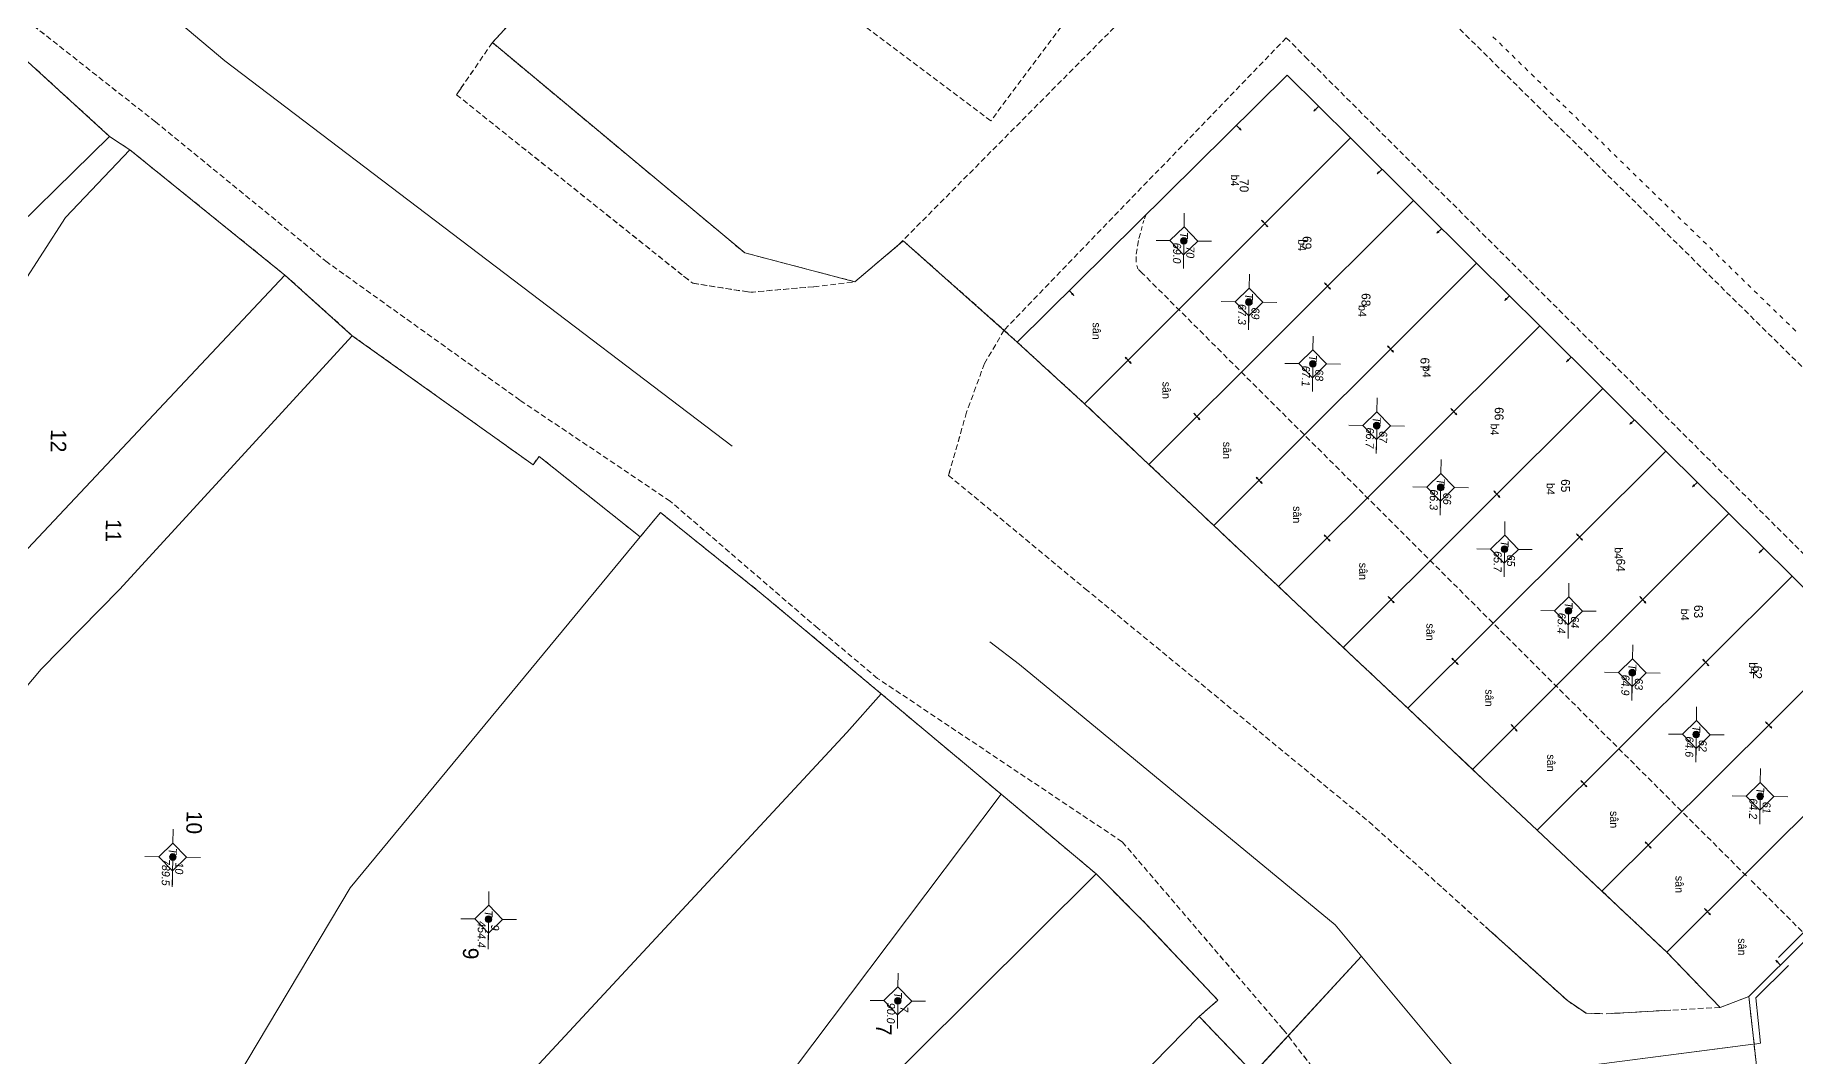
# Model space of a CAD drawing. Extents: x 601689 to 602595, y 1189742 to 1190763.
# Drawn here: x 602127.7 to 602206.9, y 1190110.6 to 1190156.6 of the extents above; entities that cross this region are included whole.
import ezdxf
from ezdxf.enums import TextEntityAlignment as Align

# ---------------------------------------------------------------- set-up
doc = ezdxf.new("R2010")
doc.units = 0
doc.header["$MEASUREMENT"] = 0
doc.linetypes.add('HIDDEN', pattern=[0.375, 0.25, -0.125])
for name, color, linetype in [('10', 250, 'Continuous'), ('11', 7, 'Continuous'), ('13', 7, 'Continuous'), ('14', 7, 'Continuous'), ('15', 7, 'Continuous'), ('16', 7, 'Continuous'), ('22', 7, 'Continuous'), ('25', 7, 'Continuous'), ('53', 7, 'Continuous'), ('57', 7, 'Continuous')]:
    doc.layers.add(name, color=color, linetype=linetype)
doc.styles.add('TXT', font='vnshx.shx')

# ---------------------------------------------------------------- blocks, each defined once
blk = doc.blocks.new('NH3')
at = {"layer": '16', "color": 7, "linetype": 'Continuous', "lineweight": 0}
for p, q in [((-0.199, -0.002), (-0.113, 0.021)), ((0.197, -0.012), (0.107, 0.015)), ((-0.199, -0.002), (0.197, -0.012)), ((-0.199, -0.002), (-0.116, -0.035)), ((0.197, -0.012), (0.104, -0.027))]:
    blk.add_line(p, q, dxfattribs=at)
blk = doc.blocks.new('NH3R')
at = {"layer": '16', "color": 7, "linetype": 'Continuous', "lineweight": 0}
for p, q in [((0, 0), (0.297, -0.005)), ((0.297, -0.005), (0.186, 0.031)), ((0.297, -0.005), (0.189, -0.033))]:
    blk.add_line(p, q, dxfattribs=at)
blk = doc.blocks.new('*M837837837837')
at = {"layer": '13', "color": 3, "linetype": 'Continuous', "lineweight": 0}
blk.add_line((602716.802, 1189872.356), (602717.822, 1189872.356), dxfattribs=at)
at = {"layer": '13', "color": 3, "linetype": 'Continuous', "lineweight": 0, "style": 'TXT', "oblique": 7.60551}
for s, p in [('61', (602716.952, 1189872.656)), ('64.2', (602716.802, 1189872.056))]:
    blk.add_text(s, height=0.36, dxfattribs=at).set_placement(p, align=Align.MIDDLE_LEFT)
blk.add_text('T', height=0.36, dxfattribs=at).set_placement((602716.605, 1189872.356), align=Align.MIDDLE_RIGHT)
blk = doc.blocks.new('*M840840840840')
at = {"layer": '13', "color": 3, "linetype": 'Continuous', "lineweight": 0}
blk.add_line((602714.058, 1189869.444), (602715.078, 1189869.444), dxfattribs=at)
at = {"layer": '13', "color": 3, "linetype": 'Continuous', "lineweight": 0, "style": 'TXT', "oblique": 7.60551}
for s, p in [('62', (602714.208, 1189869.744)), ('64.6', (602714.058, 1189869.144))]:
    blk.add_text(s, height=0.36, dxfattribs=at).set_placement(p, align=Align.MIDDLE_LEFT)
blk.add_text('T', height=0.36, dxfattribs=at).set_placement((602713.861, 1189869.444), align=Align.MIDDLE_RIGHT)
blk = doc.blocks.new('*M844844844844')
at = {"layer": '13', "color": 3, "linetype": 'Continuous', "lineweight": 0}
blk.add_line((602711.32, 1189866.527), (602712.34, 1189866.527), dxfattribs=at)
at = {"layer": '13', "color": 3, "linetype": 'Continuous', "lineweight": 0, "style": 'TXT', "oblique": 7.60551}
blk.add_text('T', height=0.36, dxfattribs=at).set_placement((602711.123, 1189866.527), align=Align.MIDDLE_RIGHT)
for s, p in [('63', (602711.47, 1189866.827)), ('64.9', (602711.32, 1189866.227))]:
    blk.add_text(s, height=0.36, dxfattribs=at).set_placement(p, align=Align.MIDDLE_LEFT)
blk = doc.blocks.new('*M850850850850')
at = {"layer": '13', "color": 3, "linetype": 'Continuous', "lineweight": 0}
blk.add_line((602708.578, 1189863.615), (602709.598, 1189863.615), dxfattribs=at)
at = {"layer": '13', "color": 3, "linetype": 'Continuous', "lineweight": 0, "style": 'TXT', "oblique": 7.60551}
for s, p in [('64', (602708.728, 1189863.915)), ('65.4', (602708.578, 1189863.315))]:
    blk.add_text(s, height=0.36, dxfattribs=at).set_placement(p, align=Align.MIDDLE_LEFT)
blk.add_text('T', height=0.36, dxfattribs=at).set_placement((602708.381, 1189863.615), align=Align.MIDDLE_RIGHT)
blk = doc.blocks.new('*M855855855855')
at = {"layer": '13', "color": 3, "linetype": 'Continuous', "lineweight": 0}
blk.add_line((602705.844, 1189860.697), (602706.864, 1189860.697), dxfattribs=at)
at = {"layer": '13', "color": 3, "linetype": 'Continuous', "lineweight": 0, "style": 'TXT', "oblique": 7.60551}
for s, p in [('65', (602705.994, 1189860.997)), ('65.7', (602705.844, 1189860.397))]:
    blk.add_text(s, height=0.36, dxfattribs=at).set_placement(p, align=Align.MIDDLE_LEFT)
blk.add_text('T', height=0.36, dxfattribs=at).set_placement((602705.647, 1189860.697), align=Align.MIDDLE_RIGHT)
blk = doc.blocks.new('*M859859859859')
at = {"layer": '13', "color": 3, "linetype": 'Continuous', "lineweight": 0}
blk.add_line((602703.103, 1189857.785), (602704.123, 1189857.785), dxfattribs=at)
at = {"layer": '13', "color": 3, "linetype": 'Continuous', "lineweight": 0, "style": 'TXT', "oblique": 7.60551}
blk.add_text('T', height=0.36, dxfattribs=at).set_placement((602702.906, 1189857.785), align=Align.MIDDLE_RIGHT)
for s, p in [('66', (602703.253, 1189858.085)), ('66.3', (602703.103, 1189857.485))]:
    blk.add_text(s, height=0.36, dxfattribs=at).set_placement(p, align=Align.MIDDLE_LEFT)
blk = doc.blocks.new('*M862862862862')
at = {"layer": '13', "color": 3, "linetype": 'Continuous', "lineweight": 0}
blk.add_line((602700.364, 1189854.868), (602701.384, 1189854.868), dxfattribs=at)
at = {"layer": '13', "color": 3, "linetype": 'Continuous', "lineweight": 0, "style": 'TXT', "oblique": 7.60551}
blk.add_text('T', height=0.36, dxfattribs=at).set_placement((602700.167, 1189854.868), align=Align.MIDDLE_RIGHT)
for s, p in [('66.7', (602700.364, 1189854.568)), ('67', (602700.514, 1189855.168))]:
    blk.add_text(s, height=0.36, dxfattribs=at).set_placement(p, align=Align.MIDDLE_LEFT)
blk = doc.blocks.new('*M866866866866')
at = {"layer": '13', "color": 3, "linetype": 'Continuous', "lineweight": 0}
blk.add_line((602697.623, 1189851.951), (602698.643, 1189851.951), dxfattribs=at)
at = {"layer": '13', "color": 3, "linetype": 'Continuous', "lineweight": 0, "style": 'TXT', "oblique": 7.60551}
for s, p in [('68', (602697.773, 1189852.251)), ('67.1', (602697.623, 1189851.651))]:
    blk.add_text(s, height=0.36, dxfattribs=at).set_placement(p, align=Align.MIDDLE_LEFT)
blk.add_text('T', height=0.36, dxfattribs=at).set_placement((602697.426, 1189851.951), align=Align.MIDDLE_RIGHT)
blk = doc.blocks.new('*M871871871871')
at = {"layer": '13', "color": 3, "linetype": 'Continuous', "lineweight": 0}
blk.add_line((602694.886, 1189849.039), (602695.906, 1189849.039), dxfattribs=at)
at = {"layer": '13', "color": 3, "linetype": 'Continuous', "lineweight": 0, "style": 'TXT', "oblique": 7.60551}
blk.add_text('T', height=0.36, dxfattribs=at).set_placement((602694.689, 1189849.039), align=Align.MIDDLE_RIGHT)
for s, p in [('69', (602695.036, 1189849.339)), ('67.3', (602694.886, 1189848.739))]:
    blk.add_text(s, height=0.36, dxfattribs=at).set_placement(p, align=Align.MIDDLE_LEFT)
blk = doc.blocks.new('*M875875875875')
at = {"layer": '13', "color": 3, "linetype": 'Continuous', "lineweight": 0}
blk.add_line((602692.171, 1189846.072), (602693.191, 1189846.072), dxfattribs=at)
at = {"layer": '13', "color": 3, "linetype": 'Continuous', "lineweight": 0, "style": 'TXT', "oblique": 7.60551}
blk.add_text('T', height=0.36, dxfattribs=at).set_placement((602691.974, 1189846.072), align=Align.MIDDLE_RIGHT)
for s, p in [('69.0', (602692.171, 1189845.772)), ('70', (602692.321, 1189846.372))]:
    blk.add_text(s, height=0.36, dxfattribs=at).set_placement(p, align=Align.MIDDLE_LEFT)
blk = doc.blocks.new('CENTRD')
at = {"layer": '11', "linetype": 'Continuous', "lineweight": 0}
h = blk.add_hatch(color=2, dxfattribs=at)
edge = h.paths.add_edge_path()
edge.add_arc((0, 0), 0.15, 0, 360)
at = {"layer": '11', "color": 2, "linetype": 'Continuous', "lineweight": 0}
for p, q in [((0, 1.25), (0, 0.625)), ((-0.625, 0), (-1.25, 0)), ((0, 0.625), (-0.625, 0)), ((-0.625, 0), (0, -0.625)), ((0.625, 0), (0, 0.625)), ((0, -0.625), (0.625, 0)), ((1.25, 0), (0.625, 0)), ((0, -0.625), (0, -1.25))]:
    blk.add_line(p, q, dxfattribs=at)
blk.add_circle((0, 0), 0.15, dxfattribs=at)
blk = doc.blocks.new('*M1851185118511851')
at = {"layer": '13', "color": 3, "linetype": 'Continuous', "lineweight": 0}
blk.add_line((602726.57, 1189833.701), (602727.59, 1189833.701), dxfattribs=at)
at = {"layer": '13', "color": 3, "linetype": 'Continuous', "lineweight": 0, "style": 'TXT', "oblique": 7.60551}
for s, p in [('7', (602726.72, 1189834.001)), ('90.0', (602726.57, 1189833.401))]:
    blk.add_text(s, height=0.36, dxfattribs=at).set_placement(p, align=Align.MIDDLE_LEFT)
blk.add_text('T', height=0.36, dxfattribs=at).set_placement((602726.373, 1189833.701), align=Align.MIDDLE_RIGHT)
blk = doc.blocks.new('*M1855185518551855')
at = {"layer": '13', "color": 3, "linetype": 'Continuous', "lineweight": 0}
blk.add_line((602723.161, 1189815.24), (602724.436, 1189815.24), dxfattribs=at)
at = {"layer": '13', "color": 3, "linetype": 'Continuous', "lineweight": 0, "style": 'TXT', "oblique": 7.60551}
blk.add_text('T', height=0.36, dxfattribs=at).set_placement((602722.964, 1189815.24), align=Align.MIDDLE_RIGHT)
for s, p in [('454.4', (602723.161, 1189814.94)), ('9', (602723.311, 1189815.54))]:
    blk.add_text(s, height=0.36, dxfattribs=at).set_placement(p, align=Align.MIDDLE_LEFT)
blk = doc.blocks.new('*M1856185618561856')
at = {"layer": '13', "color": 3, "linetype": 'Continuous', "lineweight": 0}
blk.add_line((602720.567, 1189800.992), (602721.842, 1189800.992), dxfattribs=at)
at = {"layer": '13', "color": 3, "linetype": 'Continuous', "lineweight": 0, "style": 'TXT', "oblique": 7.60551}
blk.add_text('T', height=0.36, dxfattribs=at).set_placement((602720.37, 1189800.992), align=Align.MIDDLE_RIGHT)
for s, p in [('789.5', (602720.567, 1189800.692)), ('10', (602720.717, 1189801.292))]:
    blk.add_text(s, height=0.36, dxfattribs=at).set_placement(p, align=Align.MIDDLE_LEFT)

msp = doc.modelspace()

# ---------------------------------------------------------------- linework, layer by layer
at = {"layer": '10', "color": 7, "linetype": 'Continuous', "lineweight": 0}
for p, q in [((602131.016, 1190152.056), (602131.927, 1190151.454)), ((602186.838, 1190151.991), (602174.873, 1190140.024)), ((602186.838, 1190151.991), (602189.669, 1190149.171)), ((602131.927, 1190151.454), (602138.901, 1190145.818)), ((602189.669, 1190149.171), (602177.775, 1190137.284)), ((602189.669, 1190149.171), (602192.51, 1190146.353)), ((602192.51, 1190146.353), (602180.688, 1190134.544)), ((602192.51, 1190146.353), (602195.352, 1190143.533)), ((602138.901, 1190145.818), (602141.934, 1190143.086)), ((602195.352, 1190143.533), (602183.6, 1190131.794)), ((602195.352, 1190143.533), (602198.193, 1190140.715)), ((602171.851, 1190142.795), (602174.873, 1190140.024)), ((602198.193, 1190140.715), (602186.513, 1190129.054)), ((602198.193, 1190140.715), (602201.025, 1190137.895)), ((602177.775, 1190137.284), (602174.873, 1190140.024)), ((602201.025, 1190137.895), (602189.426, 1190126.313)), ((602201.025, 1190137.895), (602203.867, 1190135.077)), ((602180.688, 1190134.544), (602177.775, 1190137.284)), ((602203.867, 1190135.077), (602192.328, 1190123.564)), ((602203.867, 1190135.077), (602206.708, 1190132.257)), ((602183.6, 1190131.794), (602180.688, 1190134.544)), ((602206.708, 1190132.257), (602195.241, 1190120.823)), ((602206.708, 1190132.257), (602209.55, 1190129.437)), ((602186.513, 1190129.054), (602183.6, 1190131.794)), ((602209.55, 1190129.437), (602198.154, 1190118.084)), ((602189.426, 1190126.313), (602186.513, 1190129.054)), ((602165.723, 1190126.969), (602171.122, 1190122.445)), ((602192.328, 1190123.564), (602189.426, 1190126.313)), ((602212.381, 1190126.619), (602201.066, 1190115.333)), ((602195.241, 1190120.823), (602192.328, 1190123.564)), ((602171.122, 1190122.445), (602157.513, 1190104.38)), ((602171.122, 1190122.445), (602175.392, 1190118.866)), ((602198.154, 1190118.084), (602195.241, 1190120.823)), ((602201.066, 1190115.333), (602198.154, 1190118.084)), ((602172.053, 1190104.301), (602180.035, 1190112.442))]:
    msp.add_line(p, q, dxfattribs=at)
for points in [[(602204.78, 1190199.537), (602204.731, 1190199.608), (602198.706, 1190195.6), (602191.557, 1190190.648), (602169.68, 1190175.527), (602155.473, 1190164.161), (602148.235, 1190156.281), (602159.586, 1190146.814), (602164.547, 1190145.516), (602166.723, 1190147.356), (602171.851, 1190142.795)], [(602125.012, 1190155.459), (602126.127, 1190156.524), (602131.016, 1190152.056)], [(602171.851, 1190142.795), (602183.986, 1190154.82), (602186.838, 1190151.991)], [(602253.138, 1190132.12), (602255.599, 1190135.026), (602253.8, 1190136.582), (602254.772, 1190137.458), (602258.246, 1190141.421), (602249.311, 1190149.833), (602246.716, 1190152.419), (602219.461, 1190125.132), (602220.025, 1190124.674), (602209.347, 1190113.98), (602208.323, 1190115.104), (602207.425, 1190115.996), (602204.758, 1190113.342), (602205.195, 1190109.427), (602200.849, 1190108.987), (602209.909, 1190095.832)], [(602112.987, 1190133.973), (602121.884, 1190142.471), (602125.309, 1190146.474), (602131.016, 1190152.056)], [(602112.327, 1190125.981), (602125.262, 1190138.694), (602124.031, 1190140.081), (602126.099, 1190142.134), (602126.096, 1190143.344), (602127.023, 1190145.28), (602129.036, 1190148.414), (602131.927, 1190151.454)], [(602138.901, 1190145.818), (602124.734, 1190130.751), (602123.973, 1190131.462), (602121.748, 1190128.952), (602117.33, 1190124.683), (602116.673, 1190124.191), (602115.312, 1190123.37)], [(602141.934, 1190143.086), (602131.456, 1190131.66), (602127.937, 1190128.077), (602125.904, 1190125.665), (602123.847, 1190127.414), (602118.551, 1190121.886), (602112.982, 1190116.141)], [(602141.934, 1190143.086), (602150.064, 1190137.274), (602150.34, 1190137.65), (602154.889, 1190134.028)], [(602165.723, 1190126.969), (602160.335, 1190131.483), (602155.795, 1190135.126), (602154.889, 1190134.028)], [(602154.889, 1190134.028), (602141.843, 1190118.226), (602133.981, 1190105.043), (602130.335, 1190101.643)], [(602138.63, 1190097.689), (602164.18, 1190125.22), (602165.723, 1190126.969)], [(602175.392, 1190118.866), (602159.018, 1190102.569), (602157.513, 1190104.38)], [(602175.392, 1190118.866), (602177.662, 1190116.584), (602180.875, 1190113.17), (602180.035, 1190112.442)], [(602207.425, 1190115.996), (602204.758, 1190113.342), (602203.472, 1190112.85), (602201.066, 1190115.333)], [(602174.236, 1190102.33), (602182.125, 1190110.243), (602180.035, 1190112.442)]]:
    msp.add_lwpolyline(points, dxfattribs=at)
at = {"layer": '14', "color": 6, "linetype": 'HIDDEN', "lineweight": 0}
for p, q in [((602181.446, 1190167.216), (602170.657, 1190152.753)), ((602170.657, 1190152.753), (602162.848, 1190158.63)), ((602193.388, 1190156.401), (602193.25, 1190156.543)), ((602193.674, 1190156.127), (602193.536, 1190156.269)), ((602193.96, 1190155.844), (602193.822, 1190155.985)), ((602194.247, 1190155.569), (602194.108, 1190155.711)), ((602194.533, 1190155.285), (602194.395, 1190155.427)), ((602194.819, 1190155.011), (602194.681, 1190155.153)), ((602195.115, 1190154.728), (602194.967, 1190154.869)), ((602195.401, 1190154.454), (602195.253, 1190154.596)), ((602195.688, 1190154.169), (602195.54, 1190154.312)), ((602195.974, 1190153.895), (602195.826, 1190154.037)), ((602196.26, 1190153.612), (602196.112, 1190153.753)), ((602196.546, 1190153.338), (602196.398, 1190153.48)), ((602196.832, 1190153.054), (602196.684, 1190153.196)), ((602197.119, 1190152.779), (602196.971, 1190152.922)), ((602197.405, 1190152.495), (602197.257, 1190152.637)), ((602197.691, 1190152.222), (602197.543, 1190152.364)), ((602197.977, 1190151.938), (602197.839, 1190152.08)), ((602198.264, 1190151.664), (602198.125, 1190151.806)), ((602198.55, 1190151.38), (602198.412, 1190151.522)), ((602198.836, 1190151.106), (602198.698, 1190151.248)), ((602199.122, 1190150.832), (602198.984, 1190150.964)), ((602199.408, 1190150.548), (602199.27, 1190150.69)), ((602199.695, 1190150.274), (602199.556, 1190150.406)), ((602199.981, 1190149.991), (602199.843, 1190150.133)), ((602200.277, 1190149.716), (602200.129, 1190149.848)), ((602200.563, 1190149.432), (602200.415, 1190149.574)), ((602200.849, 1190149.158), (602200.701, 1190149.29)), ((602177.567, 1190148.348), (602177.629, 1190148.517)), ((602201.136, 1190148.875), (602200.988, 1190149.017)), ((602201.422, 1190148.601), (602201.274, 1190148.733)), ((602201.708, 1190148.316), (602201.56, 1190148.458)), ((602177.325, 1190147.461), (602177.463, 1190147.999)), ((602177.505, 1190148.139), (602177.546, 1190148.278)), ((602201.994, 1190148.042), (602201.846, 1190148.174)), ((602202.28, 1190147.759), (602202.132, 1190147.901)), ((602177.196, 1190146.753), (602177.325, 1190147.461)), ((602202.567, 1190147.485), (602202.419, 1190147.617)), ((602202.853, 1190147.201), (602202.705, 1190147.343)), ((602203.139, 1190146.926), (602203.001, 1190147.058)), ((602177.201, 1190146.403), (602177.196, 1190146.753)), ((602177.276, 1190146.102), (602177.228, 1190146.253)), ((602177.483, 1190145.889), (602177.276, 1190146.102)), ((602203.425, 1190146.643), (602203.287, 1190146.785)), ((602203.712, 1190146.369), (602203.573, 1190146.501)), ((602203.998, 1190146.085), (602203.86, 1190146.227)), ((602204.653, 1190118.764), (602177.483, 1190145.889)), ((602204.284, 1190145.811), (602204.146, 1190145.943)), ((602204.57, 1190145.527), (602204.432, 1190145.669)), ((602204.856, 1190145.253), (602204.718, 1190145.385)), ((602205.143, 1190144.969), (602205.004, 1190145.111)), ((602205.429, 1190144.695), (602205.291, 1190144.827)), ((602205.725, 1190144.412), (602205.577, 1190144.553)), ((602206.011, 1190144.137), (602205.863, 1190144.27)), ((602206.297, 1190143.853), (602206.149, 1190143.995)), ((602206.584, 1190143.579), (602206.435, 1190143.711)), ((602206.87, 1190143.296), (602206.722, 1190143.437)), ((602207.425, 1190115.996), (602204.791, 1190118.632))]:
    msp.add_line(p, q, dxfattribs=at)
at = {"layer": '22', "color": 7, "linetype": 'HIDDEN', "lineweight": 0}
for p, q in [((602166.531, 1190147.199), (602199.103, 1190180.053)), ((602152.66, 1190161.1), (602148.235, 1190156.281)), ((602209.811, 1190139.065), (602188.173, 1190160.423)), ((602133.084, 1190152.708), (602126.684, 1190157.756)), ((602133.084, 1190152.708), (602127.732, 1190156.931)), ((602183.949, 1190156.5), (602171.258, 1190143.334)), ((602183.949, 1190156.5), (602184.807, 1190155.638)), ((602148.235, 1190156.281), (602146.744, 1190154.121)), ((602148.235, 1190156.281), (602146.836, 1190154.24)), ((602184.807, 1190155.638), (602215.962, 1190124.54)), ((602127.707, 1190155.082), (602131.016, 1190152.056)), ((602146.826, 1190154.23), (602146.623, 1190153.933)), ((602146.744, 1190154.111), (602146.623, 1190153.933)), ((602146.623, 1190153.933), (602157.247, 1190145.447)), ((602146.623, 1190153.933), (602156.703, 1190145.874)), ((602140.809, 1190146.391), (602133.084, 1190152.708)), ((602140.809, 1190146.391), (602133.084, 1190152.708)), ((602131.016, 1190152.056), (602131.927, 1190151.454)), ((602131.927, 1190151.454), (602138.901, 1190145.818)), ((602149.474, 1190140.183), (602140.809, 1190146.391)), ((602149.474, 1190140.183), (602140.809, 1190146.391)), ((602138.901, 1190145.818), (602141.934, 1190143.086)), ((602156.841, 1190145.762), (602157.118, 1190145.547)), ((602157.247, 1190145.447), (602159.841, 1190145.041)), ((602157.277, 1190145.446), (602159.402, 1190145.106)), ((602159.841, 1190145.041), (602162.695, 1190145.291)), ((602160.191, 1190145.076), (602162.695, 1190145.291)), ((602162.695, 1190145.291), (602164.547, 1190145.516)), ((602162.695, 1190145.291), (602164.547, 1190145.516)), ((602159.572, 1190145.084), (602159.841, 1190145.041)), ((602159.841, 1190145.041), (602159.961, 1190145.049)), ((602141.934, 1190143.086), (602150.064, 1190137.274)), ((602171.258, 1190143.334), (602170.377, 1190141.836)), ((602171.258, 1190143.334), (602170.377, 1190141.836)), ((602171.851, 1190142.795), (602174.873, 1190140.024)), ((602170.377, 1190141.836), (602169.567, 1190139.637)), ((602170.377, 1190141.836), (602169.567, 1190139.637)), ((602156.232, 1190135.639), (602149.474, 1190140.183)), ((602156.232, 1190135.639), (602149.474, 1190140.183)), ((602192.723, 1190123.198), (602174.873, 1190140.024)), ((602169.567, 1190139.637), (602168.758, 1190136.798)), ((602169.567, 1190139.637), (602168.801, 1190136.967)), ((602150.064, 1190137.274), (602150.34, 1190137.65)), ((602150.34, 1190137.65), (602154.889, 1190134.028)), ((602168.801, 1190136.967), (602168.758, 1190136.798)), ((602168.758, 1190136.798), (602174.909, 1190131.693)), ((602168.758, 1190136.798), (602174.909, 1190131.693)), ((602155.795, 1190135.126), (602154.889, 1190134.028)), ((602155.795, 1190135.126), (602160.335, 1190131.483)), ((602162.874, 1190129.918), (602156.232, 1190135.639)), ((602162.874, 1190129.918), (602156.232, 1190135.639)), ((602160.335, 1190131.483), (602165.723, 1190126.969)), ((602174.909, 1190131.693), (602187.676, 1190121.197)), ((602174.909, 1190131.693), (602187.676, 1190121.197)), ((602165.563, 1190127.661), (602162.874, 1190129.918)), ((602165.563, 1190127.661), (602162.874, 1190129.918)), ((602176.572, 1190120.299), (602165.563, 1190127.661)), ((602176.572, 1190120.299), (602165.563, 1190127.661)), ((602165.723, 1190126.969), (602171.122, 1190122.445)), ((602171.122, 1190122.445), (602175.392, 1190118.866)), ((602183.818, 1190111.85), (602176.572, 1190120.299)), ((602183.818, 1190111.85), (602176.572, 1190120.299)), ((602175.392, 1190118.866), (602177.662, 1190116.584)), ((602198.154, 1190118.084), (602197.047, 1190119.119)), ((602201.066, 1190115.333), (602198.154, 1190118.084)), ((602177.662, 1190116.584), (602180.875, 1190113.17)), ((602183.816, 1190111.849), (602179.693, 1190116.656)), ((602203.472, 1190112.85), (602201.066, 1190115.333)), ((602198.347, 1190112.56), (602203.472, 1190112.85)), ((602198.347, 1190112.56), (602203.472, 1190112.85)), ((602204.758, 1190113.342), (602203.472, 1190112.85)), ((602204.758, 1190113.342), (602205.195, 1190109.427)), ((602183.816, 1190111.849), (602190.065, 1190103.744)), ((602183.818, 1190111.85), (602187.128, 1190107.555)), ((602183.818, 1190111.85), (602186.126, 1190108.858))]:
    msp.add_line(p, q, dxfattribs=at)
for points in [[(602148.235, 1190156.281), (602159.586, 1190146.814), (602164.547, 1190145.516), (602166.723, 1190147.356), (602171.258, 1190143.334), (602171.851, 1190142.795)], [(602187.676, 1190121.197), (602190.995, 1190118.212), (602196.596, 1190113.155), (602197.438, 1190112.584), (602198.197, 1190112.563)], [(602187.676, 1190121.197), (602190.995, 1190118.212), (602192.17, 1190117.156)], [(602193.317, 1190116.12), (602196.596, 1190113.155), (602197.438, 1190112.584), (602198.197, 1190112.563)], [(602182.125, 1190110.243), (602180.035, 1190112.442), (602180.875, 1190113.17)]]:
    msp.add_lwpolyline(points, dxfattribs=at)
at = {"layer": '25', "color": 7, "linetype": 'Continuous', "lineweight": 0}
for p, q in [((602177.563, 1190116.686), (602180.874, 1190113.17)), ((602198.347, 1190112.56), (602201.25, 1190112.72))]:
    msp.add_line(p, q, dxfattribs=at)
for points in [[(602192.921, 1190116.475), (602196.596, 1190113.154), (602197.438, 1190112.583), (602198.197, 1190112.563)], [(602182.125, 1190110.243), (602180.035, 1190112.441), (602180.874, 1190113.17)]]:
    msp.add_lwpolyline(points, dxfattribs=at)
at = {"layer": '57', "color": 172, "linetype": 'Continuous', "lineweight": 0}
msp.add_line((602205.029, 1190111.199), (602205.29, 1190111.235), dxfattribs=at)
msp.add_line((602205.029, 1190111.199), (602205.29, 1190111.235), dxfattribs=at)
for points in [[(602127.81, 1190162.571), (602128.768, 1190161.738), (602136.193, 1190155.455), (602159.016, 1190138.111)], [(602170.616, 1190129.302), (602171.952, 1190128.283), (602186.152, 1190116.568)], [(602193.528, 1190107.467), (602192.606, 1190108.829), (602186.152, 1190116.568)], [(602207.677, 1190116.103), (602207.381, 1190116.387), (602206.093, 1190115.094)], [(602207.677, 1190116.103), (602207.381, 1190116.387), (602206.093, 1190115.094)], [(602187.332, 1190115.152), (602181.627, 1190108.949), (602175.394, 1190102.935), (602175.601, 1190102.702)], [(602187.333, 1190115.152), (602181.627, 1190108.95), (602175.394, 1190102.935), (602175.601, 1190102.703)], [(602187.333, 1190115.152), (602181.627, 1190108.95), (602180.279, 1190107.648)], [(602187.333, 1190115.152), (602181.627, 1190108.95), (602180.279, 1190107.648)], [(602206.538, 1190114.729), (602205.077, 1190113.279), (602205.29, 1190111.235)], [(602206.538, 1190114.729), (602205.077, 1190113.279), (602205.29, 1190111.235)], [(602192.606, 1190108.829), (602197.786, 1190110.258), (602204.949, 1190111.19)], [(602192.606, 1190108.829), (602197.786, 1190110.258), (602204.949, 1190111.19)], [(602192.606, 1190108.828), (602197.786, 1190110.257), (602204.047, 1190111.071)]]:
    msp.add_lwpolyline(points, dxfattribs=at)

# ---------------------------------------------------------------- block references
at = {"layer": '11', "color": 2, "linetype": 'Continuous', "lineweight": 0, "rotation": 269.1680420500809}
for p in [(602179.344, 1190147.358), (602182.271, 1190144.6), (602185.143, 1190141.821), (602188.02, 1190139.038), (602190.897, 1190136.257), (602193.769, 1190133.474), (602196.647, 1190130.698), (602199.518, 1190127.914), (602202.395, 1190125.134), (602205.267, 1190122.348), (602133.856, 1190119.62), (602148.065, 1190116.819), (602166.474, 1190113.142)]:
    msp.add_blockref('CENTRD', p, dxfattribs=at)
at = {"layer": '13', "color": 3, "linetype": 'Continuous', "lineweight": 0, "rotation": 269.1680420500809}
for name in ['*M875875875875', '*M871871871871', '*M866866866866', '*M862862862862', '*M859859859859', '*M855855855855', '*M850850850850', '*M844844844844', '*M840840840840', '*M837837837837', '*M1856185618561856', '*M1855185518551855', '*M1851185118511851']:
    msp.add_blockref(name, (-578790.27, 1810052.359), dxfattribs=at)
at = {"layer": '16', "color": 7, "linetype": 'Continuous', "lineweight": 0}
for p, rotation in [((602185.407, 1190153.401), 225.2238398509404), ((602181.715, 1190152.551), 314.7423314829524), ((602188.258, 1190150.581), 225.2238398509404), ((602190.942, 1190147.905), 225.2238398509404), ((602174.182, 1190145.114), 314.7423314829524), ((602193.99, 1190144.882), 225.2238398509404), ((602196.772, 1190142.124), 225.2238398509404), ((602202.446, 1190136.485), 225.2238398509404), ((602205.435, 1190133.525), 225.2238398509404), ((602206.178, 1190114.754), 135.0442106410968)]:
    msp.add_blockref('NH3R', p, dxfattribs=dict(at, rotation=rotation))
for name, p, xscale, yscale, rotation in [('NH3', (602182.974, 1190148.133), 0.9999975925505248, 0.9999975925505248, 134.9972311637505), ('NH3', (602185.806, 1190145.315), 1.000001448812392, 1.000001448812392, 134.9594923611117), ('NH3', (602176.83, 1190141.977), 1.000002435730539, 1.000002435730539, 134.949869065816), ('NH3', (602188.637, 1190142.486), 1.000002435730539, 1.000002435730539, 134.949869065816), ('NH3', (602191.479, 1190139.656), 1.000002435730539, 1.000002435730539, 134.949869065816), ('NH3', (602179.925, 1190139.445), 1.000002435730539, 1.000002435730539, 134.949869065816), ('NH3R', (602199.614, 1190139.305), 0.9999974442199536, 0.9999974442199536, 225.1294980593981), ('NH3', (602182.726, 1190136.577), 1.000002435730539, 1.000002435730539, 134.949869065816), ('NH3', (602193.418, 1190135.949), 1.000002435730539, 1.000002435730539, 134.949869065816), ('NH3', (602185.781, 1190133.974), 1.000002435730539, 1.000002435730539, 134.949869065816), ('NH3', (602197.142, 1190134.018), 1.000002435730539, 1.000002435730539, 134.949869065816), ('NH3', (602188.663, 1190131.195), 1.000002435730539, 1.000002435730539, 134.949869065816), ('NH3', (602199.983, 1190131.19), 1.000002435730539, 1.000002435730539, 134.949869065816), ('NH3', (602191.535, 1190128.425), 1.000002435730539, 1.000002435730539, 134.949869065816), ('NH3', (602202.814, 1190128.37), 0.9999985011059646, 0.9999985011059646, 134.8744018892811), ('NH3', (602194.194, 1190125.428), 1.000002435730539, 1.000002435730539, 134.949869065816), ('NH3', (602205.646, 1190125.552), 0.9999985011059646, 0.9999985011059646, 134.8744018892811), ('NH3', (602197.33, 1190122.915), 1.000002435730539, 1.000002435730539, 134.949869065816), ('NH3', (602200.232, 1190120.155), 1.000002435730539, 1.000002435730539, 134.949869065816), ('NH3', (602202.89, 1190117.149), 1.000002435730539, 1.000002435730539, 134.949869065816)]:
    msp.add_blockref(name, p, dxfattribs=dict(at, xscale=xscale, yscale=yscale, rotation=rotation))

# ---------------------------------------------------------------- texts
at = {"layer": '15', "color": 7, "linetype": 'Continuous', "lineweight": 0, "style": 'TXT'}
for s, p in [('b4', (602181.462, 1190150.077)), ('b4', (602184.482, 1190147.165)), ('b4', (602187.201, 1190144.199)), ('s%%169n', (602175.238, 1190143.294)), ('b4', (602190.093, 1190141.468)), ('s%%169n', (602178.381, 1190140.631)), ('b4', (602193.148, 1190138.867)), ('s%%169n', (602181.104, 1190137.923)), ('b4', (602195.661, 1190136.192)), ('s%%169n', (602184.255, 1190135.03)), ('b4', (602198.722, 1190133.3)), ('s%%169n', (602187.23, 1190132.479)), ('b4', (602201.704, 1190130.529)), ('s%%169n', (602190.252, 1190129.748)), ('b4', (602204.771, 1190128.117)), ('s%%169n', (602192.903, 1190126.781)), ('s%%169n', (602195.682, 1190123.853)), ('s%%169n', (602198.518, 1190121.304)), ('s%%169n', (602201.458, 1190118.384)), ('s%%169n', (602204.279, 1190115.575))]:
    msp.add_text(s, height=0.36, rotation=269.21439, dxfattribs=at).set_placement(p, align=Align.CENTER)
at = {"layer": '53', "color": 200, "linetype": 'Continuous', "lineweight": 0, "style": 'TXT'}
for s, height, p in [('70', 0.4, (602182.062, 1190150.136)), ('69', 0.4, (602184.887, 1190147.568)), ('68', 0.4, (602187.542, 1190145.001)), ('67', 0.4, (602190.192, 1190142.104)), ('66', 0.4, (602193.531, 1190139.868)), ('12', 0.7, (602128.725, 1190138.877)), ('65', 0.4, (602196.518, 1190136.627)), ('11', 0.7, (602131.2, 1190134.833)), ('64', 0.4, (602198.999, 1190133.053)), ('63', 0.4, (602202.5, 1190130.965)), ('62', 0.4, (602205.153, 1190128.228)), ('10', 0.7, (602134.829, 1190121.692)), ('9', 0.7, (602147.266, 1190115.532)), ('7', 0.7, (602165.849, 1190112.106))]:
    msp.add_text(s, height=height, rotation=269.21439, dxfattribs=at).set_placement(p, align=Align.MIDDLE_LEFT)

doc.saveas('drawing.dxf')
